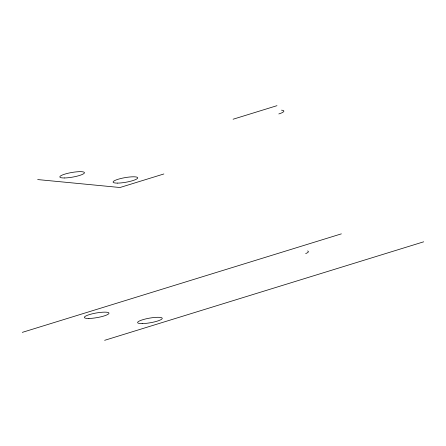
<?xml version="1.0" encoding="UTF-8"?>
<svg xmlns="http://www.w3.org/2000/svg" width="446" height="446" viewBox="0 0 446 446"><rect width="100%" height="100%" fill="white"/><g stroke="black" fill="none" stroke-linecap="round" stroke-linejoin="round"><path stroke-width="0.67" d="M233.096 119.227L276.972 105.68M163.86 173.968L119.991 187.51L37.665 179.565M22.3 332.37L341.374 233.86M104.626 340.32L423.7 241.81M307.589 250.942A12.516 2.347 -9.9 0 1 305.672 253.612M281.526 110.162A12.516 2.347 -9.9 0 1 278.822 113.942M88.905 318.455A12.516 2.347 -9.9 0 0 108.841 313.622A12.516 2.347 -9.9 0 0 92.216 313.828A12.516 2.347 -9.9 0 0 88.905 318.455M142.174 323.601A12.516 2.347 -9.9 0 0 162.11 318.762A12.516 2.347 -9.9 0 0 145.485 318.974A12.516 2.347 -9.9 0 0 142.174 323.601M117.649 183.105A12.516 2.347 -9.9 0 0 137.591 178.272A12.516 2.347 -9.9 0 0 120.966 178.478A12.516 2.347 -9.9 0 0 117.649 183.105M64.386 177.965A12.516 2.347 -9.9 0 0 84.322 173.126A12.516 2.347 -9.9 0 0 67.697 173.338A12.516 2.347 -9.9 0 0 64.386 177.965"/></g></svg>
